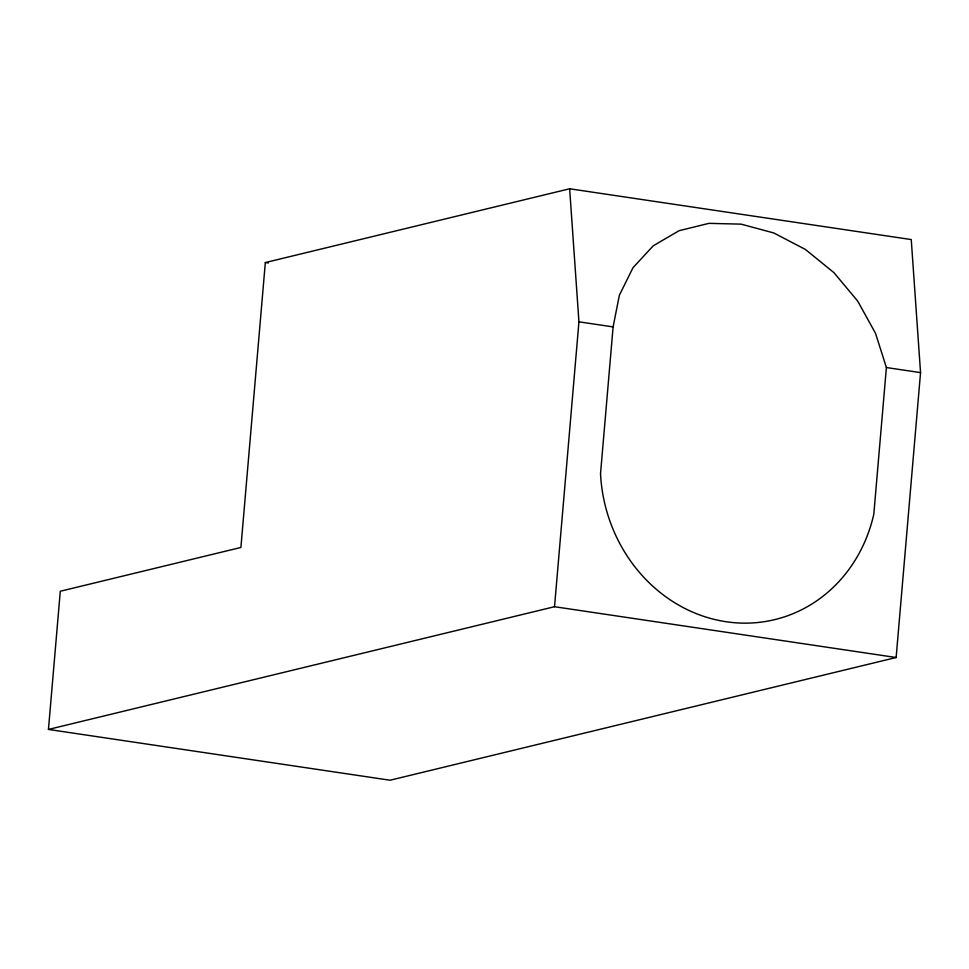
<?xml version="1.0" encoding="UTF-8"?>
<svg xmlns="http://www.w3.org/2000/svg" width="969" height="969" viewBox="0 0 969 969"><rect width="100%" height="100%" fill="white"/><g stroke="black" fill="none" stroke-linecap="round" stroke-linejoin="round"><path stroke-width="1.45" d="M48.45 729.439L60.296 591.247L240.906 547.461L265.324 262.563L569.639 188.773L911.248 239.561L920.55 372.617L896.131 657.515L390.059 780.227L48.45 729.439L554.522 606.715L896.131 657.515M554.522 606.715L578.941 321.829L569.639 188.773M613.111 326.904L600.526 473.611A151.733 137.901 76.4 0 0 726.217 621.747A151.733 137.901 76.4 0 0 873.808 514.248L886.393 367.542L875.528 333.336L857.686 301.08L833.873 272.592L805.409 249.469L773.916 233.008L741.14 224.142L708.933 223.355L679.099 230.695L653.312 245.751L633.023 267.674L619.361 295.242L613.111 326.904L578.941 321.829M265.324 262.563L268.316 263.011M886.393 367.542L920.55 372.617"/></g></svg>
